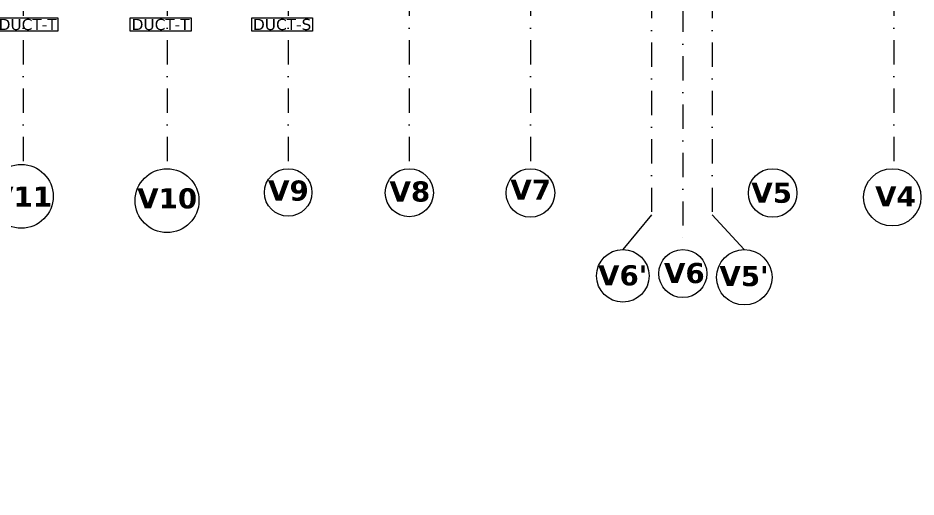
# Model space of a CAD drawing. Header units: millimetres. Extents: x -3092155 to 4513934, y -12317808 to 1850003.
# Drawn here: x -404027 to -381784, y -5750434 to -5738554 of the extents above; entities that cross this region are included whole.
import ezdxf

# ---------------------------------------------------------------- set-up
doc = ezdxf.new("R2010")
doc.units = ezdxf.units.MM
doc.header["$LTSCALE"] = 2
doc.header["$MEASUREMENT"] = 0
doc.header["$PDMODE"] = 34
doc.header["$PDSIZE"] = 500
doc.linetypes.add('DASHDOT', pattern=[1, 0.5, -0.25, 0, -0.25])
for name, color, linetype, lineweight in [('cornice', 12, 'Continuous', 25), ('D DIM', 250, 'Continuous', 9), ('GRID', 251, 'DASHDOT', 5), ('ST TEXT', 251, 'DASHDOT', 5)]:
    doc.layers.add(name, color=color, linetype=linetype, lineweight=lineweight)
doc.layers.add('duct text', color=7, linetype='Continuous', lineweight=5, true_color=0x30182a)
doc.styles.add('INNER DIM', font='ARIALNB.TTF', dxfattribs={"height": 250})
doc.styles.add('style2', font='verdana.ttf')
doc.dimstyles.new('INNER DIM', dxfattribs={"dimscale": 0, "dimtxt": 250, "dimasz": 100, "dimexe": 50, "dimexo": 50, "dimgap": 50, "dimtad": 0, "dimdec": 0, "dimzin": 0, "dimdsep": 46, "dimtxsty": 'INNER DIM', "dimblk": 'ARCHTICK', "dimcen": 100, "dimdle": 50, "dimclrd": 256, "dimclre": 256, "dimclrt": 256, "dimadec": 0, "dimazin": 0, "dimtfac": 1, "dimtdec": 0, "dimtix": 1, "dimtmove": 2, "dimatfit": 3, "dimfxl": 50, "dimfxlon": 1, "dimtolj": 1, "dimtzin": 0, "dimlwd": -1, "dimlwe": -1, "dimarcsym": 1})

# ---------------------------------------------------------------- blocks, each defined once
blk = doc.blocks.new('_ArchTick')
at = {"color": 0, "linetype": 'ByBlock', "const_width": 0.15}
blk.add_lwpolyline([(-0.5, -0.5), (0.5, 0.5)], dxfattribs=at)
blk = doc.blocks.new('*D630')
at = {"layer": 'D DIM', "ltscale": 100, "transparency": 16777216}
for p, q in [((-399695, -5738140), (-399170, -5738140)), ((-399645, -5738090), (-399645, -5738190)), ((-397945, -5738140), (-398469, -5738140)), ((-397995, -5738190), (-397995, -5738090))]:
    blk.add_line(p, q, dxfattribs=at)
at = {"layer": 'Defpoints', "color": 0, "lineweight": 50, "ltscale": 100, "transparency": 16777216}
for p in [(-399645, -5737676), (-399645, -5738140), (-397995, -7762786)]:
    blk.add_point(p, dxfattribs=at)
at = {"layer": 'D DIM', "ltscale": 100, "transparency": 16777216, "xscale": 100, "yscale": 100, "zscale": 100, "rotation": 180}
blk.add_blockref('_ArchTick', (-399645, -5738140), dxfattribs=at)
at = {"layer": 'D DIM', "ltscale": 100, "transparency": 16777216, "xscale": 100, "yscale": 100, "zscale": 100}
blk.add_blockref('_ArchTick', (-397995, -5738140), dxfattribs=at)
at = {"layer": 'D DIM', "ltscale": 100, "transparency": 16777216, "insert": (-398820, -5738140), "char_height": 250, "attachment_point": 5, "style": 'INNER DIM'}
blk.add_mtext('\\A1;1650', dxfattribs=at)
blk = doc.blocks.new('6yuj6kit')
at = {"layer": 'duct text', "ltscale": 0.1}
for points in [[(-115871, -5667142), (-114363, -5667142), (-114363, -5667471), (-115871, -5667471)], [(-112577, -5667142), (-111068, -5667142), (-111068, -5667471), (-112577, -5667471)], [(-109566, -5667142), (-108058, -5667142), (-108058, -5667471), (-109566, -5667471)]]:
    blk.add_lwpolyline(points, close=True, dxfattribs=at)
at = {"layer": 'duct text', "ltscale": 0.1, "char_height": 276.64, "width": 1547.24, "attachment_point": 5, "style": 'style2'}
for s, insert in [('\\pxt11;DUCT-T', (-115115, -5667306)), ('\\pxt11;DUCT-T', (-111821, -5667306)), ('\\pxt11;DUCT-S', (-108811, -5667306))]:
    blk.add_mtext(s, dxfattribs=dict(at, insert=insert))

msp = doc.modelspace()

# ---------------------------------------------------------------- linework, layer by layer
at = {"layer": 'GRID', "color": 5, "ltscale": 600}
for p, q in [((-387560.1, -5655495.3), (-387560.1, -5744297.3)), ((-388334.7, -5656355.8), (-388334.7, -5743439.1)), ((-386835.1, -5656356.7), (-386835.1, -5743438.2)), ((-403904.7, -5657499.4), (-403898.6, -5742187.2)), ((-400334.7, -5657499.4), (-400334.7, -5742293.2)), ((-397335.1, -5657499.4), (-397335.1, -5742293.2)), ((-394334.7, -5657499.4), (-394334.7, -5742293.2)), ((-391334.7, -5657499.4), (-391334.7, -5742293.2)), ((-382334.7, -5657499.4), (-382334.7, -5742293.2))]:
    msp.add_line(p, q, dxfattribs=at)
at = {"layer": 'GRID', "ltscale": 1200}
for p, q in [((-388334.7, -5743436.8), (-389045.6, -5744297.3)), ((-388334.7, -5743439.1), (-389045.6, -5744299.6)), ((-386835.1, -5743435.8), (-386038.2, -5744297.3)), ((-386835.1, -5743438.2), (-386038.2, -5744299.6))]:
    msp.add_line(p, q, dxfattribs=at)
at = {"layer": 'ST TEXT', "linetype": 'ByBlock', "ltscale": 1200}
for centre, radius in [((-403945.1, -5742977), 791.2), ((-400334.7, -5743084.4), 791.2), ((-397334.7, -5742881.4), 588.2), ((-394334.3, -5742888.7), 595.5), ((-391334.7, -5742894.3), 601.1), ((-385334.7, -5742895.8), 602.6), ((-382371.3, -5743001.9), 709.7), ((-389045.6, -5744948.7), 651.4), ((-387559.7, -5744892.6), 595.3), ((-386038.2, -5744984.7), 687.4)]:
    msp.add_circle(centre, radius, dxfattribs=at)

# ---------------------------------------------------------------- block references
at = {"layer": 'cornice', "color": 3, "lineweight": 50}
msp.add_blockref('6yuj6kit', (-288672.7, -71412.7), dxfattribs=at)

# ---------------------------------------------------------------- texts
at = {"layer": 'ST TEXT', "ltscale": 0.1, "char_height": 450, "attachment_point": 5, "style": 'style2'}
for s, insert in [('{\\fVerdana|b1|i0|c0|p34;\\H1.1111x;V9}', (-397328.9, -5742838.7)), ('{\\fVerdana|b1|i0|c0|p34;\\H1.1111x;V7}', (-391328.3, -5742813.6)), ('{\\fVerdana|b1|i0|c0|p34;\\H1.1111x;V11}', (-403924.9, -5742985.2)), ('{\\fVerdana|b1|i0|c0|p34;\\H1.1111x;V10}', (-400331.5, -5743032)), ('{\\fVerdana|b1|i0|c0|p34;\\H1.1111x;V8}', (-394321.2, -5742862.5)), ('{\\fVerdana|b1|i0|c0|p34;\\H1.1111x;V5}', (-385360, -5742892.5)), ('{\\fVerdana|b1|i0|c0|p34;\\H1.1111x;V4}', (-382293.5, -5742975.7)), ("{\\fVerdana|b1|i0|c0|p34;\\H1.1111x;V6'}", (-389050.7, -5744940.6)), ('{\\fVerdana|b1|i0|c0|p34;\\H1.1111x;V6}', (-387522.8, -5744884.5)), ("{\\fVerdana|b1|i0|c0|p34;\\H1.1111x;V5'}", (-386044.9, -5744958.5))]:
    msp.add_mtext(s, dxfattribs=dict(at, insert=insert))

# ---------------------------------------------------------------- dimensions: what is measured, and where the dimension line sits
at = {"layer": 'D DIM', "ltscale": 100}
dim = msp.add_linear_dim(base=(-399644.7, -5738140.3), p1=(-397994.7, -7762786.5), p2=(-399644.7, -5737676.2), dimstyle='INNER DIM', override={"dimscale": 1}, dxfattribs=at)
dim.commit()
dim.dimension.update_dxf_attribs({"geometry": '*D630', "text_midpoint": (-398819.7, -5738140.3)})

doc.saveas('drawing.dxf')
